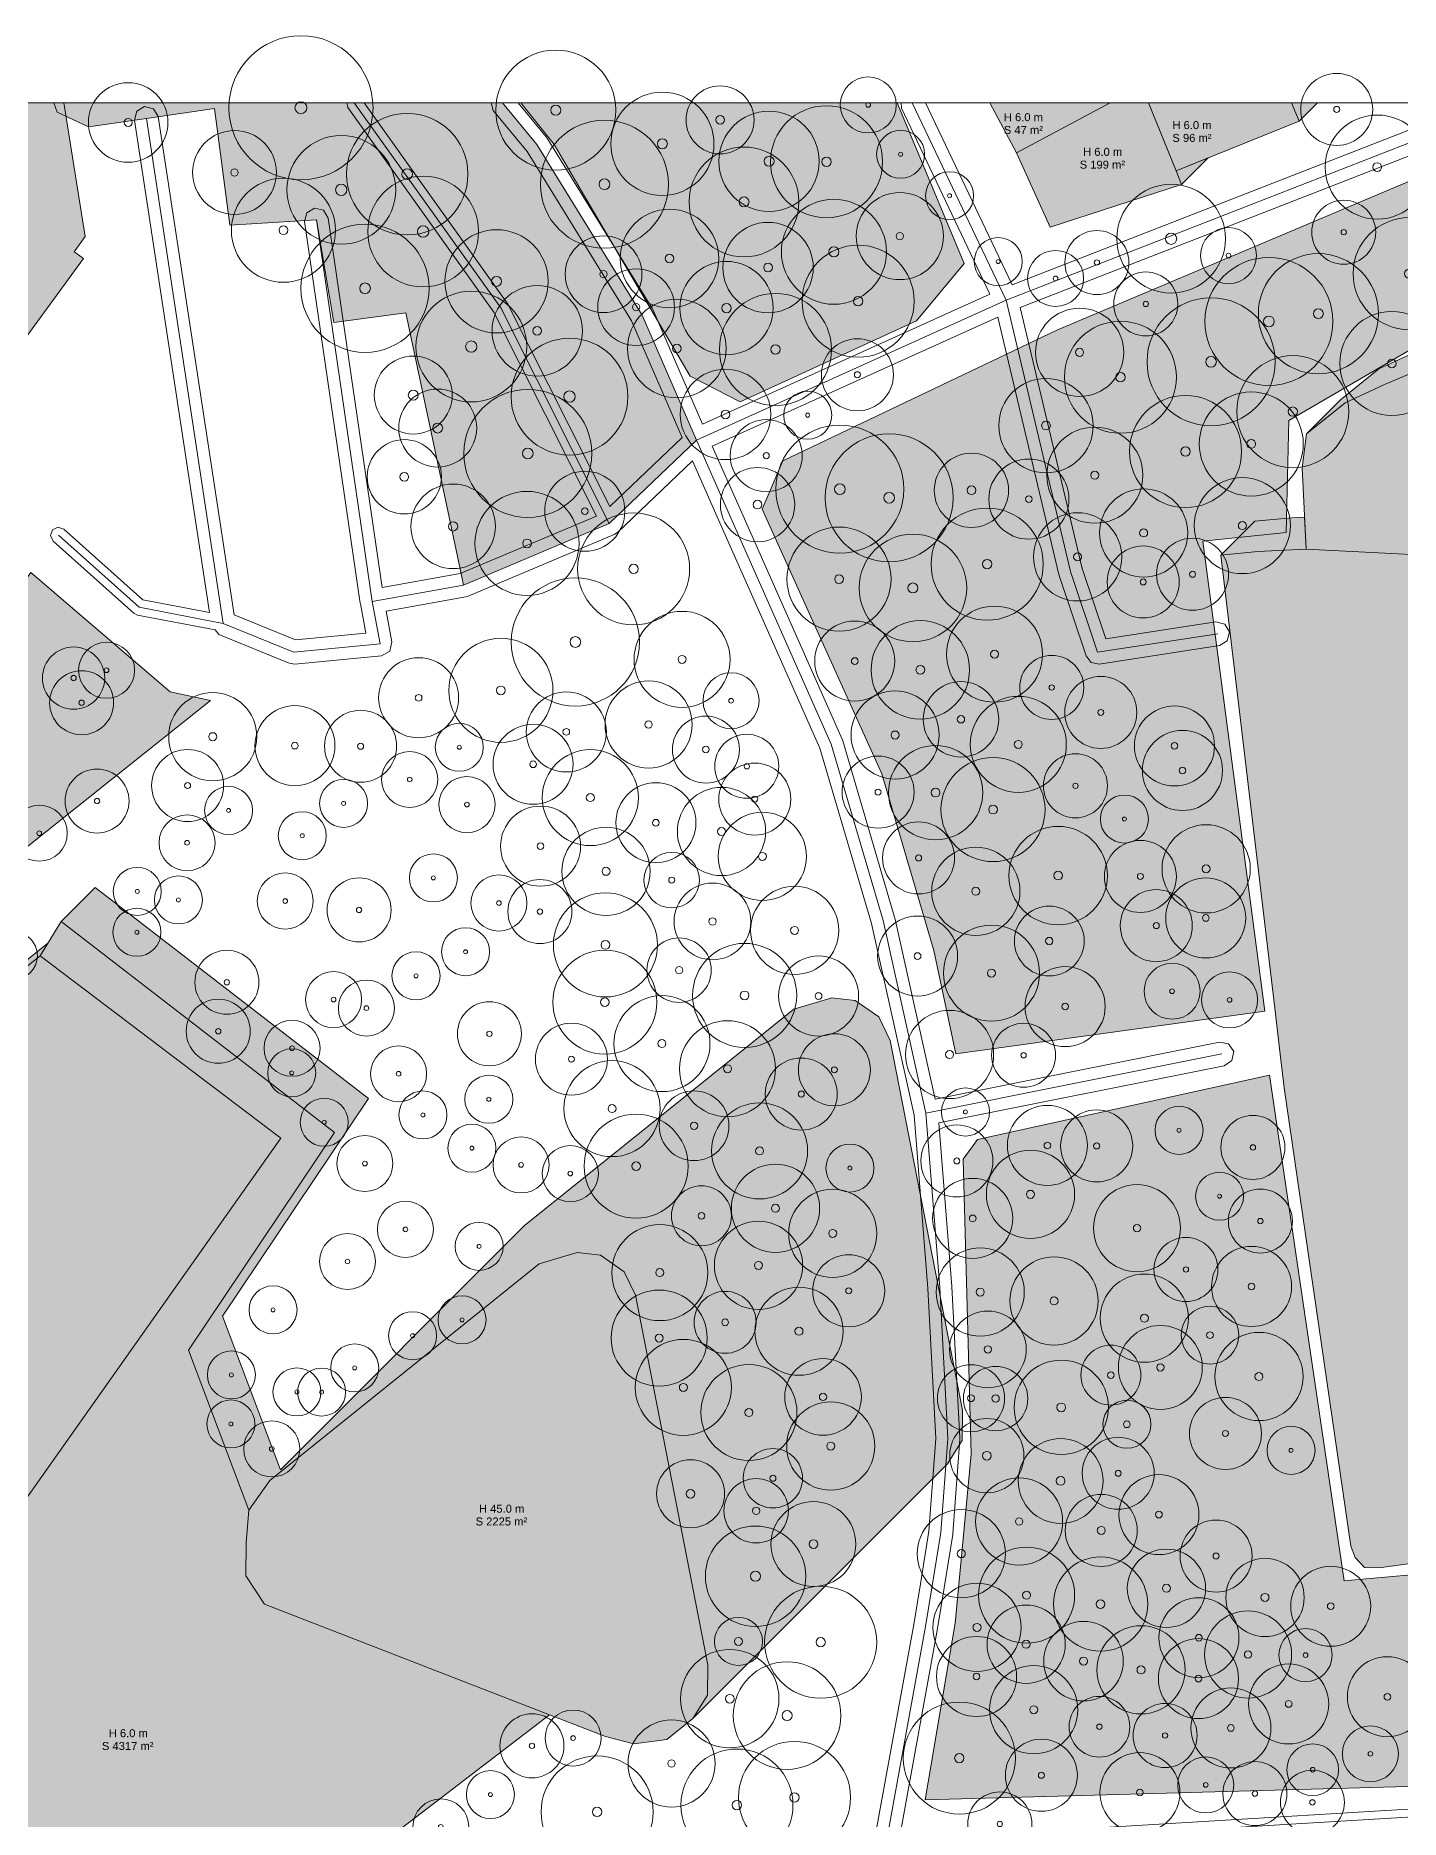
# Model space of a CAD drawing. Header units: metres. Extents: x -6 to 971, y -3 to 1031.
# Drawn here: x 694.7 to 865.2, y 808.4 to 1031.3 of the extents above; entities that cross this region are included whole.
import ezdxf

# ---------------------------------------------------------------- set-up
doc = ezdxf.new("R2010")
doc.units = ezdxf.units.M
doc.header["$MEASUREMENT"] = 0
for name, color, linetype, lineweight, true_color in [('TPX_BUILDING_AREAS_TEXT', 7, 'CONTINUOUS', 0, 0x000000), ('TPX_BUILDING_HEIGHTS_TEXT', 7, 'CONTINUOUS', 0, 0x000000), ('TPX_BUILDINGS', 7, 'CONTINUOUS', 0, 0x000000), ('TPX_BUILDINGS_HATCH', 7, 'CONTINUOUS', 0, 0xf0f0f0), ('TPX_BUILDINGS_SHADOWS_HATCH', 7, 'CONTINUOUS', 0, 0x000000), ('TPX_BUILDINGS_SHADOWS_OUTLINES', 7, 'CONTINUOUS', 0, 0x000000), ('TPX_FRAME_PROJECT', 7, 'CONTINUOUS', 0, 0x000000), ('TPX_ROADS_AXES', 7, 'CONTINUOUS', 0, 0x323232), ('TPX_ROADS_CONTOURS', 7, 'CONTINUOUS', 0, 0x646464), ('TPX_VEGETATION_GREEN_SPACES', 7, 'CONTINUOUS', 0, 0x58ba48), ('TPX_VEGETATION_GREEN_SPACES_HATCH', 7, 'CONTINUOUS', 0, 0x58ba48), ('TPX_VEGETATION_TREES_INDIVIDUAL', 7, 'CONTINUOUS', 0, 0x136734)]:
    doc.layers.add(name, color=color, linetype=linetype, lineweight=lineweight, true_color=true_color)
doc.styles.add('TPX_TEXTE', font='arial.ttf')

# ---------------------------------------------------------------- blocks, each defined once
blk = doc.blocks.new('TREETR004_CR045')
at = {"layer": 'TPX_VEGETATION_TREES_INDIVIDUAL'}
for radius in [4.5, 0.375]:
    blk.add_circle((0, 0, 0.04), radius, dxfattribs=at)
blk = doc.blocks.new('TREETR006_CR069')
at = {"layer": 'TPX_VEGETATION_TREES_INDIVIDUAL'}
for radius in [6.86, 0.625]:
    blk.add_circle((0, 0, 0.04), radius, dxfattribs=at)
blk = doc.blocks.new('TREETR004_CR050')
at = {"layer": 'TPX_VEGETATION_TREES_INDIVIDUAL'}
for radius in [5, 0.417]:
    blk.add_circle((0, 0, 0.04), radius, dxfattribs=at)
blk = doc.blocks.new('TREETR003_CR040')
at = {"layer": 'TPX_VEGETATION_TREES_INDIVIDUAL'}
for radius in [4, 0.333]:
    blk.add_circle((0, 0, 0.04), radius, dxfattribs=at)
blk = doc.blocks.new('TREETR003_CR038')
at = {"layer": 'TPX_VEGETATION_TREES_INDIVIDUAL'}
for radius in [3.79, 0.333]:
    blk.add_circle((0, 0, 0.04), radius, dxfattribs=at)
blk = doc.blocks.new('TREETR005_CR044')
at = {"layer": 'TPX_VEGETATION_TREES_INDIVIDUAL'}
for radius in [4.36, 0.458]:
    blk.add_circle((0, 0, 0.04), radius, dxfattribs=at)
blk = doc.blocks.new('TREETR005_CR059')
at = {"layer": 'TPX_VEGETATION_TREES_INDIVIDUAL'}
for radius in [5.89, 0.542]:
    blk.add_circle((0, 0, 0.04), radius, dxfattribs=at)
blk = doc.blocks.new('TREETR005_CR053')
at = {"layer": 'TPX_VEGETATION_TREES_INDIVIDUAL'}
for radius in [5.3, 0.542]:
    blk.add_circle((0, 0, 0.04), radius, dxfattribs=at)
blk = doc.blocks.new('TREETR005_CR050')
at = {"layer": 'TPX_VEGETATION_TREES_INDIVIDUAL'}
for radius in [4.97, 0.5]:
    blk.add_circle((0, 0, 0.04), radius, dxfattribs=at)
blk = doc.blocks.new('TREETR006_CR053')
at = {"layer": 'TPX_VEGETATION_TREES_INDIVIDUAL'}
for radius in [5.28, 0.583]:
    blk.add_circle((0, 0, 0.04), radius, dxfattribs=at)
blk = doc.blocks.new('TREETR005_CR054')
at = {"layer": 'TPX_VEGETATION_TREES_INDIVIDUAL'}
for radius in [5.44, 0.458]:
    blk.add_circle((0, 0, 0.04), radius, dxfattribs=at)
blk = doc.blocks.new('TREETR004_CR042')
at = {"layer": 'TPX_VEGETATION_TREES_INDIVIDUAL'}
for radius in [4.19, 0.417]:
    blk.add_circle((0, 0, 0.04), radius, dxfattribs=at)
blk = doc.blocks.new('TREETR006_CR063')
at = {"layer": 'TPX_VEGETATION_TREES_INDIVIDUAL'}
for radius in [6.27, 0.625]:
    blk.add_circle((0, 0, 0.04), radius, dxfattribs=at)
blk = doc.blocks.new('TREETR007_CR073')
at = {"layer": 'TPX_VEGETATION_TREES_INDIVIDUAL'}
for radius in [7.3, 0.708]:
    blk.add_circle((0, 0, 0.04), radius, dxfattribs=at)
blk = doc.blocks.new('TREETR004_CR035')
at = {"layer": 'TPX_VEGETATION_TREES_INDIVIDUAL'}
for radius in [3.47, 0.375]:
    blk.add_circle((0, 0, 0.04), radius, dxfattribs=at)
blk = doc.blocks.new('TREETR007_CR080')
at = {"layer": 'TPX_VEGETATION_TREES_INDIVIDUAL'}
for radius in [8, 0.667]:
    blk.add_circle((0, 0, 0.04), radius, dxfattribs=at)
blk = doc.blocks.new('TREETR003_CR035')
at = {"layer": 'TPX_VEGETATION_TREES_INDIVIDUAL'}
for radius in [3.5, 0.292]:
    blk.add_circle((0, 0, 0.04), radius, dxfattribs=at)
blk = doc.blocks.new('TREETR006_CR066')
at = {"layer": 'TPX_VEGETATION_TREES_INDIVIDUAL'}
for radius in [6.56, 0.625]:
    blk.add_circle((0, 0, 0.04), radius, dxfattribs=at)
blk = doc.blocks.new('TREETR004_CR037')
at = {"layer": 'TPX_VEGETATION_TREES_INDIVIDUAL'}
for radius in [3.71, 0.375]:
    blk.add_circle((0, 0, 0.04), radius, dxfattribs=at)
blk = doc.blocks.new('TREETR006_CR070')
at = {"layer": 'TPX_VEGETATION_TREES_INDIVIDUAL'}
for radius in [7, 0.583]:
    blk.add_circle((0, 0, 0.04), radius, dxfattribs=at)
blk = doc.blocks.new('TREETR005_CR030')
at = {"layer": 'TPX_VEGETATION_TREES_INDIVIDUAL'}
for radius in [3, 0.5]:
    blk.add_circle((0, 0, 0.04), radius, dxfattribs=at)
blk = doc.blocks.new('TREETR007_CR069')
at = {"layer": 'TPX_VEGETATION_TREES_INDIVIDUAL'}
for radius in [6.92, 0.708]:
    blk.add_circle((0, 0, 0.04), radius, dxfattribs=at)
blk = doc.blocks.new('TREETR005_CR043')
at = {"layer": 'TPX_VEGETATION_TREES_INDIVIDUAL'}
for radius in [4.25, 0.542]:
    blk.add_circle((0, 0, 0.04), radius, dxfattribs=at)
blk = doc.blocks.new('TREETR006_CR065')
at = {"layer": 'TPX_VEGETATION_TREES_INDIVIDUAL'}
for radius in [6.45, 0.625]:
    blk.add_circle((0, 0, 0.04), radius, dxfattribs=at)
blk = doc.blocks.new('TREETR007_CR076')
at = {"layer": 'TPX_VEGETATION_TREES_INDIVIDUAL'}
for radius in [7.59, 0.667]:
    blk.add_circle((0, 0, 0.04), radius, dxfattribs=at)
blk = doc.blocks.new('TREETR005_CR052')
at = {"layer": 'TPX_VEGETATION_TREES_INDIVIDUAL'}
for radius in [5.24, 0.458]:
    blk.add_circle((0, 0, 0.04), radius, dxfattribs=at)
blk = doc.blocks.new('TREETR008_CR090')
at = {"layer": 'TPX_VEGETATION_TREES_INDIVIDUAL'}
for radius in [9, 0.75]:
    blk.add_circle((0, 0, 0.04), radius, dxfattribs=at)
blk = doc.blocks.new('TREETR005_CR065')
at = {"layer": 'TPX_VEGETATION_TREES_INDIVIDUAL'}
for radius in [6.5, 0.542]:
    blk.add_circle((0, 0, 0.04), radius, dxfattribs=at)
blk = doc.blocks.new('TREETR003_CR032')
at = {"layer": 'TPX_VEGETATION_TREES_INDIVIDUAL'}
for radius in [3.23, 0.292]:
    blk.add_circle((0, 0, 0.04), radius, dxfattribs=at)
blk = doc.blocks.new('TREETR003_CR039')
at = {"layer": 'TPX_VEGETATION_TREES_INDIVIDUAL'}
for radius in [3.89, 0.333]:
    blk.add_circle((0, 0, 0.04), radius, dxfattribs=at)
blk = doc.blocks.new('TREETR004_CR039')
at = {"layer": 'TPX_VEGETATION_TREES_INDIVIDUAL'}
for radius in [3.87, 0.417]:
    blk.add_circle((0, 0, 0.04), radius, dxfattribs=at)
blk = doc.blocks.new('TREETR006_CR049')
at = {"layer": 'TPX_VEGETATION_TREES_INDIVIDUAL'}
for radius in [4.87, 0.625]:
    blk.add_circle((0, 0, 0.04), radius, dxfattribs=at)
blk = doc.blocks.new('TREETR007_CR068')
at = {"layer": 'TPX_VEGETATION_TREES_INDIVIDUAL'}
for radius in [6.79, 0.708]:
    blk.add_circle((0, 0, 0.04), radius, dxfattribs=at)
blk = doc.blocks.new('TREETR005_CR060')
at = {"layer": 'TPX_VEGETATION_TREES_INDIVIDUAL'}
for radius in [6, 0.5]:
    blk.add_circle((0, 0, 0.04), radius, dxfattribs=at)
blk = doc.blocks.new('TREETR005_CR040')
at = {"layer": 'TPX_VEGETATION_TREES_INDIVIDUAL'}
for radius in [4.02, 0.458]:
    blk.add_circle((0, 0, 0.04), radius, dxfattribs=at)
blk = doc.blocks.new('TREETR005_CR057')
at = {"layer": 'TPX_VEGETATION_TREES_INDIVIDUAL'}
for radius in [5.65, 0.542]:
    blk.add_circle((0, 0, 0.04), radius, dxfattribs=at)
blk = doc.blocks.new('TREETR003_CR030')
at = {"layer": 'TPX_VEGETATION_TREES_INDIVIDUAL'}
for radius in [3, 0.25]:
    blk.add_circle((0, 0, 0.04), radius, dxfattribs=at)
blk = doc.blocks.new('TREETR006_CR067')
at = {"layer": 'TPX_VEGETATION_TREES_INDIVIDUAL'}
for radius in [6.72, 0.625]:
    blk.add_circle((0, 0, 0.04), radius, dxfattribs=at)
blk = doc.blocks.new('TREETR005_CR055')
at = {"layer": 'TPX_VEGETATION_TREES_INDIVIDUAL'}
for radius in [5.51, 0.5]:
    blk.add_circle((0, 0, 0.04), radius, dxfattribs=at)
blk = doc.blocks.new('TREETR005_CR046')
at = {"layer": 'TPX_VEGETATION_TREES_INDIVIDUAL'}
for radius in [4.64, 0.542]:
    blk.add_circle((0, 0, 0.04), radius, dxfattribs=at)
blk = doc.blocks.new('TREETR004_CR038')
at = {"layer": 'TPX_VEGETATION_TREES_INDIVIDUAL'}
for radius in [3.75, 0.417]:
    blk.add_circle((0, 0, 0.04), radius, dxfattribs=at)
blk = doc.blocks.new('TREETR003_CR033')
at = {"layer": 'TPX_VEGETATION_TREES_INDIVIDUAL'}
for radius in [3.32, 0.292]:
    blk.add_circle((0, 0, 0.04), radius, dxfattribs=at)
blk = doc.blocks.new('TREETR004_CR036')
at = {"layer": 'TPX_VEGETATION_TREES_INDIVIDUAL'}
for radius in [3.61, 0.417]:
    blk.add_circle((0, 0, 0.04), radius, dxfattribs=at)
blk = doc.blocks.new('TREETR005_CR062')
at = {"layer": 'TPX_VEGETATION_TREES_INDIVIDUAL'}
for radius in [6.15, 0.542]:
    blk.add_circle((0, 0, 0.04), radius, dxfattribs=at)
blk = doc.blocks.new('TREETR005_CR045')
at = {"layer": 'TPX_VEGETATION_TREES_INDIVIDUAL'}
for radius in [4.5, 0.5]:
    blk.add_circle((0, 0, 0.04), radius, dxfattribs=at)
blk = doc.blocks.new('TREETR006_CR058')
at = {"layer": 'TPX_VEGETATION_TREES_INDIVIDUAL'}
for radius in [5.83, 0.583]:
    blk.add_circle((0, 0, 0.04), radius, dxfattribs=at)
blk = doc.blocks.new('TREETR005_CR048')
at = {"layer": 'TPX_VEGETATION_TREES_INDIVIDUAL'}
for radius in [4.79, 0.458]:
    blk.add_circle((0, 0, 0.04), radius, dxfattribs=at)
blk = doc.blocks.new('TREETR006_CR075')
at = {"layer": 'TPX_VEGETATION_TREES_INDIVIDUAL'}
for radius in [7.5, 0.625]:
    blk.add_circle((0, 0, 0.04), radius, dxfattribs=at)
blk = doc.blocks.new('TREETR004_CR030')
at = {"layer": 'TPX_VEGETATION_TREES_INDIVIDUAL'}
for radius in [3, 0.417]:
    blk.add_circle((0, 0, 0.04), radius, dxfattribs=at)
blk = doc.blocks.new('TREETR005_CR047')
at = {"layer": 'TPX_VEGETATION_TREES_INDIVIDUAL'}
for radius in [4.71, 0.458]:
    blk.add_circle((0, 0, 0.04), radius, dxfattribs=at)
blk = doc.blocks.new('TREETR005_CR049')
at = {"layer": 'TPX_VEGETATION_TREES_INDIVIDUAL'}
for radius in [4.89, 0.5]:
    blk.add_circle((0, 0, 0.04), radius, dxfattribs=at)

msp = doc.modelspace()

# ---------------------------------------------------------------- hatches: boundary and pattern name
at = {"layer": 'TPX_BUILDINGS_HATCH'}
for points in [[(828.84, 1022.85), (813.92, 1022.85), (817.26, 1016.62), (828.87, 1022.81), (828.84, 1022.85)], [(828.87, 1022.81), (817.26, 1016.62), (821.47, 1007.34), (837.86, 1012.65), (837.19, 1014.38), (833.74, 1022.85), (828.95, 1022.85), (828.87, 1022.81)], [(851.62, 1022.85), (833.74, 1022.85), (837.19, 1014.38), (852.55, 1020.56), (851.62, 1022.85)], [(853.49, 981.51), (852.95, 977.24), (853.43, 967.08), (916.65, 963.91), (914.79, 972.23), (911.3, 987.78), (911.03, 988.98), (910.09, 990.34), (897.15, 993.59), (885.14, 993.97), (874.89, 992.59), (863.24, 987.66), (858.29, 985.37), (853.49, 981.51)], [(847.38, 966.79), (842.76, 966.35), (849.5, 909.75), (850.11, 904.73), (850.7, 899.78), (859.02, 842.53), (859.54, 841.11), (860.74, 839.85), (862.55, 839.82), (867.06, 840.46), (871.44, 841.19), (930.3, 860.64), (941.16, 865.65), (936.59, 899.58), (932.6, 929.06), (927.91, 963.74), (916.65, 963.91), (853.43, 967.08), (847.38, 966.79)], [(670.25, 850.85), (660.12, 839.2), (672.89, 829.47), (676.77, 826.74), (679.29, 824.01), (680.78, 821.64), (682.61, 817.24), (689.47, 767.83), (694.89, 769.12), (702.87, 768.9), (701.64, 777.87), (702.68, 780.89), (704.75, 783.91), (727.17, 801.61), (729.53, 803.48), (732.59, 803.87), (735.62, 803.27), (737.34, 802.14), (737.24, 803.37), (737.51, 804.8), (738.4, 805.78), (758.89, 821.46), (723.28, 835.28), (720.95, 838.83), (720.99, 842.94), (721.33, 847.05), (713.79, 867.04), (732.03, 894.21), (697.88, 920.6), (695.27, 916.28), (725.35, 893.51), (691.25, 845.29), (686.1, 843.55), (683.02, 843.07), (678.67, 844.64), (669.02, 856.99), (670.27, 853.67), (670.25, 850.85)], [(653.58, 880.15), (653.56, 877.63), (654.72, 874.74), (669.02, 856.99), (678.67, 844.64), (683.02, 843.07), (686.1, 843.55), (691.25, 845.29), (725.35, 893.51), (695.27, 916.28), (656.68, 885.18), (654.62, 882.84), (653.58, 880.15)], [(720.99, 842.94), (720.95, 838.83), (723.28, 835.28), (758.89, 821.46), (765.89, 818.74), (769.42, 817.83), (773.55, 818.38), (776.82, 820.99), (778.62, 823.91), (778.66, 827.72), (769.66, 873.88), (768.21, 876.83), (765.28, 878.91), (762.34, 879.24), (757.6, 877.8), (723.95, 850.76), (721.33, 847.05), (720.99, 842.94)]]:
    msp.add_hatch(color=256, dxfattribs=at).paths.add_polyline_path(points)
at = {"layer": 'TPX_BUILDINGS_SHADOWS_HATCH'}
for points in [[(680.76, 980.8), (673.59, 970.89), (686.32, 983.62), (693.49, 993.53), (700.66, 1003.43), (699.76, 1004.07), (699.5, 1004.25), (700.89, 1006.16), (698.23, 1022.85), (685.11, 1022.85), (689.58, 994.85), (687.04, 991.34), (687.93, 990.7), (680.76, 980.8)], [(828.95, 1022.85), (828.84, 1022.85), (828.87, 1022.81), (828.95, 1022.85)], [(854.83, 1022.85), (851.62, 1022.85), (852.55, 1020.56), (854.83, 1022.85)], [(841.21, 1016), (837.19, 1014.38), (837.86, 1012.65), (841.21, 1016)], [(857.73, 985.75), (853.49, 981.51), (858.29, 985.37), (863.24, 987.66), (874.89, 992.59), (885.14, 993.97), (897.15, 993.59), (910.09, 990.34), (911.03, 988.98), (911.3, 987.78), (924.25, 988.97), (926.15, 973.2), (930.39, 977.44), (928.5, 993.21), (915.54, 992.03), (915.28, 993.23), (914.33, 994.59), (901.39, 997.84), (889.38, 998.22), (879.14, 996.83), (867.49, 991.91), (862.53, 989.62), (857.73, 985.75)], [(847, 970.59), (842.76, 966.35), (847.38, 966.79), (853.43, 967.08), (853.24, 971.11), (851.63, 971.03), (847, 970.59)], [(702.12, 924.84), (697.88, 920.6), (732.03, 894.21), (713.79, 867.04), (721.33, 847.05), (723.95, 850.76), (757.6, 877.8), (762.34, 879.24), (765.28, 878.91), (768.21, 876.83), (769.66, 873.88), (778.66, 827.72), (778.62, 823.91), (776.82, 820.99), (808.64, 852.81), (810.44, 855.73), (810.48, 859.54), (801.48, 905.7), (800.03, 908.65), (797.1, 910.73), (794.16, 911.06), (789.42, 909.62), (755.77, 882.58), (725.27, 852.09), (718.04, 871.28), (736.27, 898.46), (702.12, 924.84)], [(660.93, 889.42), (656.68, 885.18), (695.27, 916.28), (696.24, 917.88), (660.93, 889.42)]]:
    msp.add_hatch(color=256, dxfattribs=at).paths.add_polyline_path(points)
at = {"layer": 'TPX_VEGETATION_GREEN_SPACES_HATCH'}
for points in [[(753.04, 1022.85), (696.99, 1022.85), (697.38, 1021.71), (701.32, 1019.88), (708.54, 1020.92), (717.06, 1022.14), (718.98, 1007.57), (729.77, 1008.23), (731.96, 995.43), (740.96, 996.62), (747.53, 965.61), (748.17, 962.6), (766.37, 970.29), (777.26, 980.7), (770.48, 996.34), (757.33, 1017.67), (753.04, 1022.85)], [(802.32, 1022.85), (755.31, 1022.85), (759.49, 1017.66), (776.47, 988.71), (782.72, 985.51), (804.73, 995.64), (810.69, 1002.79), (802.32, 1022.85)], [(788.05, 978.15), (785.48, 972.1), (800.44, 939.01), (806.91, 916.96), (809.67, 904.06), (848.28, 909.37), (840.54, 968.1), (850.95, 969.19), (851.25, 983.19), (866.64, 992.11), (883.32, 996.93), (909.4, 992.95), (913.59, 990.92), (937.02, 992), (920.89, 1022.85), (886.74, 1022.85), (883.29, 1020.23), (822.29, 994.48), (788.05, 978.15)], [(672.51, 965.71), (590.38, 954.52), (597.29, 925.32), (602.83, 913.52), (619.64, 899.56), (633.82, 882.23), (716.56, 948.21), (711.52, 949.27), (694.11, 964.18), (686.8, 954.25), (672.51, 965.71)], [(809.59, 832.92), (805.83, 810.83), (899.27, 813.43), (901.34, 818.58), (872.57, 825.04), (870.73, 839.32), (858.19, 838.21), (848.84, 901.37), (812.37, 893.35), (810.6, 890.9), (811.58, 854.01), (809.59, 832.92)]]:
    msp.add_hatch(color=256, dxfattribs=at).paths.add_polyline_path(points)

# ---------------------------------------------------------------- linework, layer by layer
at = {"layer": 'TPX_BUILDINGS', "elevation": 0.04}
for points in [[(828.84, 1022.85), (813.92, 1022.85), (817.26, 1016.62), (828.87, 1022.81)], [(828.87, 1022.81), (817.26, 1016.62), (821.47, 1007.34), (837.86, 1012.65), (837.19, 1014.38), (833.74, 1022.85), (828.95, 1022.85)], [(851.62, 1022.85), (833.74, 1022.85), (837.19, 1014.38), (852.55, 1020.56)], [(853.49, 981.51), (852.95, 977.24), (853.43, 967.08), (916.65, 963.91), (914.79, 972.23), (911.3, 987.78), (911.03, 988.98), (910.09, 990.34), (897.15, 993.59), (885.14, 993.97), (874.89, 992.59), (863.24, 987.66), (858.29, 985.37)], [(847.38, 966.79), (842.76, 966.35), (849.5, 909.75), (850.11, 904.73), (850.7, 899.78), (859.02, 842.53), (859.54, 841.11), (860.74, 839.85), (862.55, 839.82), (867.06, 840.46), (871.44, 841.19), (930.3, 860.64), (941.16, 865.65), (936.59, 899.58), (932.6, 929.06), (927.91, 963.74), (916.65, 963.91), (853.43, 967.08)], [(653.58, 880.15), (653.56, 877.63), (654.72, 874.74), (669.02, 856.99), (678.67, 844.64), (683.02, 843.07), (686.1, 843.55), (691.25, 845.29), (725.35, 893.51), (695.27, 916.28), (656.68, 885.18), (654.62, 882.84)], [(720.99, 842.94), (720.95, 838.83), (723.28, 835.28), (758.89, 821.46), (765.89, 818.74), (769.42, 817.83), (773.55, 818.38), (776.82, 820.99), (778.62, 823.91), (778.66, 827.72), (769.66, 873.88), (768.21, 876.83), (765.28, 878.91), (762.34, 879.24), (757.6, 877.8), (723.95, 850.76), (721.33, 847.05)]]:
    msp.add_lwpolyline(points, close=True, dxfattribs=at)
msp.add_lwpolyline([(738.4, 805.78), (758.89, 821.46), (723.28, 835.28), (720.95, 838.83), (720.99, 842.94), (721.33, 847.05), (713.79, 867.04), (732.03, 894.21), (697.88, 920.6), (695.27, 916.28), (725.35, 893.51), (691.25, 845.29)], dxfattribs=at)
at = {"layer": 'TPX_BUILDINGS_SHADOWS_OUTLINES', "elevation": 0.04}
for points in [[(680.76, 980.8), (673.59, 970.89), (686.32, 983.62), (693.49, 993.53), (700.66, 1003.43), (699.76, 1004.07), (699.5, 1004.25), (700.89, 1006.16), (698.23, 1022.85), (685.11, 1022.85), (689.58, 994.85), (687.04, 991.34), (687.93, 990.7)], [(828.95, 1022.85), (828.84, 1022.85), (828.87, 1022.81)], [(854.83, 1022.85), (851.62, 1022.85), (852.55, 1020.56)], [(841.21, 1016), (837.19, 1014.38), (837.86, 1012.65)], [(857.73, 985.75), (853.49, 981.51), (858.29, 985.37), (863.24, 987.66), (874.89, 992.59), (885.14, 993.97), (897.15, 993.59), (910.09, 990.34), (911.03, 988.98), (911.3, 987.78), (924.25, 988.97), (926.15, 973.2), (930.39, 977.44), (928.5, 993.21), (915.54, 992.03), (915.28, 993.23), (914.33, 994.59), (901.39, 997.84), (889.38, 998.22), (879.14, 996.83), (867.49, 991.91), (862.53, 989.62)], [(847, 970.59), (842.76, 966.35), (847.38, 966.79), (853.43, 967.08), (853.24, 971.11), (851.63, 971.03)], [(702.12, 924.84), (697.88, 920.6), (732.03, 894.21), (713.79, 867.04), (721.33, 847.05), (723.95, 850.76), (757.6, 877.8), (762.34, 879.24), (765.28, 878.91), (768.21, 876.83), (769.66, 873.88), (778.66, 827.72), (778.62, 823.91), (776.82, 820.99), (808.64, 852.81), (810.44, 855.73), (810.48, 859.54), (801.48, 905.7), (800.03, 908.65), (797.1, 910.73), (794.16, 911.06), (789.42, 909.62), (755.77, 882.58), (725.27, 852.09), (718.04, 871.28), (736.27, 898.46)], [(660.93, 889.42), (656.68, 885.18), (695.27, 916.28), (696.24, 917.88)]]:
    msp.add_lwpolyline(points, close=True, dxfattribs=at)
at = {"layer": 'TPX_FRAME_PROJECT', "elevation": 0}
msp.add_lwpolyline([(0, 0), (964.78, 0), (964.78, 1022.85), (0, 1022.85)], close=True, dxfattribs=at)
at = {"layer": 'TPX_ROADS_AXES', "elevation": 0.03}
for points in [[(708.54, 1020.92), (718.13, 957.82), (726.94, 954.23), (737.74, 955.26), (736.74, 960.56), (748.17, 962.6), (766.37, 970.29), (777.26, 980.7)], [(734.51, 1022.85), (752.8, 997.24), (766.37, 970.29)], [(777.26, 980.7), (770.48, 996.34), (757.33, 1017.67), (753.04, 1022.85)], [(777.26, 980.7), (815.94, 998.21), (879.13, 1022.85)], [(804.21, 1022.85), (815.94, 998.21), (824.01, 964.29), (827.36, 954.23), (842.38, 956.53)], [(736.74, 960.56), (729.77, 1008.23)], [(702.8, 579.49), (707.19, 589.88), (712.32, 601.31), (752.42, 691.47), (800.84, 804.75), (805.89, 832.5), (806.71, 837.57), (807.79, 844.23), (808.68, 855.97), (807.67, 874.84), (805.93, 896.62), (800.57, 920.69), (794.09, 942.73), (781.06, 972.14), (777.26, 980.7)], [(697.54, 968.85), (707.63, 959.85), (718.13, 957.82)], [(805.93, 896.62), (842.91, 904.03)], [(800.84, 804.75), (903.56, 810.93), (908.4, 811.13), (913.42, 811.33), (958.53, 812.41)]]:
    msp.add_lwpolyline(points, dxfattribs=at)
at = {"layer": 'TPX_ROADS_CONTOURS', "elevation": 0.03}
for points in [[(875, 1022.85), (816.7, 1000.12), (805.87, 1022.85), (802.82, 1022.85), (802.86, 1022.21), (813.93, 998.95), (778.03, 982.7), (771.86, 996.94), (771.76, 997.13), (758.61, 1018.46), (758.49, 1018.63), (754.99, 1022.85), (751.59, 1022.85), (751.88, 1021.89), (756.11, 1016.79), (769.15, 995.64), (775.47, 981.06), (766.42, 972.41), (753.69, 997.69), (753.61, 997.82), (735.74, 1022.85), (733.56, 1022.85), (733.7, 1022.27), (751.94, 996.72), (764.78, 971.24), (747.74, 964.05), (738, 962.31), (731.25, 1008.45), (730.66, 1009.44), (729.55, 1009.72), (728.56, 1009.13), (728.28, 1008.02), (735.26, 960.34), (735.27, 960.28), (735.96, 956.6), (727.17, 955.75), (719.49, 958.89), (710.02, 1021.14), (709.43, 1022.12), (708.31, 1022.4), (707.33, 1021.81), (707.06, 1020.69), (716.41, 959.17), (708.09, 960.78), (698.21, 969.6), (697.49, 969.85), (696.8, 969.51), (696.54, 968.79), (696.88, 968.1), (706.97, 959.11), (707.44, 958.87), (717.12, 957), (717.57, 956.43), (726.38, 952.84), (727.09, 952.73), (737.89, 953.77), (738.94, 954.36), (739.22, 955.54), (738.5, 959.35), (748.43, 961.13), (748.75, 961.22), (766.96, 968.91), (767.41, 969.2), (776.76, 978.14), (779.69, 971.53), (792.68, 942.22), (799.11, 920.32), (804.44, 896.4), (806.18, 874.74), (807.18, 855.99), (806.3, 844.41), (805.23, 837.81), (804.41, 832.76), (799.39, 805.19)], [(903.5, 811.93), (802.57, 805.86), (807.37, 832.23), (808.19, 837.33), (809.27, 843.99), (809.29, 844.12), (810.18, 855.86), (810.18, 856.05), (809.17, 874.92), (809.17, 874.96), (807.53, 895.41), (843.2, 902.56), (844.16, 903.2), (844.38, 904.32), (843.74, 905.28), (842.62, 905.5), (807.07, 898.38), (802.03, 921.02), (802, 921.12), (795.53, 943.16), (795.46, 943.34), (782.43, 972.75), (779.24, 979.95), (814.9, 996.1), (822.55, 963.94), (822.59, 963.81), (825.94, 953.76), (826.58, 952.95), (827.59, 952.75), (842.6, 955.05), (843.58, 955.64), (843.86, 956.76), (843.26, 957.74), (842.15, 958.01), (828.39, 955.91), (825.46, 964.7), (817.7, 997.29), (879.67, 1021.45)]]:
    msp.add_lwpolyline(points, dxfattribs=at)
at = {"layer": 'TPX_VEGETATION_GREEN_SPACES', "elevation": 0}
for points in [[(753.04, 1022.85), (696.99, 1022.85), (697.38, 1021.71), (701.32, 1019.88), (708.54, 1020.92), (717.06, 1022.14), (718.98, 1007.57), (729.77, 1008.23), (731.96, 995.43), (740.96, 996.62), (747.53, 965.61), (748.17, 962.6), (766.37, 970.29), (777.26, 980.7), (770.48, 996.34), (757.33, 1017.67)], [(802.32, 1022.85), (755.31, 1022.85), (759.49, 1017.66), (776.47, 988.71), (782.72, 985.51), (804.73, 995.64), (810.69, 1002.79)], [(788.05, 978.15), (785.48, 972.1), (800.44, 939.01), (806.91, 916.96), (809.67, 904.06), (848.28, 909.37), (840.54, 968.1), (850.95, 969.19), (851.25, 983.19), (866.64, 992.11), (883.32, 996.93), (909.4, 992.95), (913.59, 990.92), (937.02, 992), (920.89, 1022.85), (886.74, 1022.85), (883.29, 1020.23), (822.29, 994.48)], [(672.51, 965.71), (590.38, 954.52), (597.29, 925.32), (602.83, 913.52), (619.64, 899.56), (633.82, 882.23), (716.56, 948.21), (711.52, 949.27), (694.11, 964.18), (686.8, 954.25)], [(809.59, 832.92), (805.83, 810.83), (899.27, 813.43), (901.34, 818.58), (872.57, 825.04), (870.73, 839.32), (858.19, 838.21), (848.84, 901.37), (812.37, 893.35), (810.6, 890.9), (811.58, 854.01)]]:
    msp.add_lwpolyline(points, close=True, dxfattribs=at)

# ---------------------------------------------------------------- block references
at = {"layer": 'TPX_VEGETATION_TREES_INDIVIDUAL'}
for name, p in [('TREETR008_CR090', (727.85, 1022.25, 0.04)), ('TREETR006_CR075', (759.68, 1021.95, 0.04)), ('TREETR005_CR050', (706.26, 1020.41, 0.04)), ('TREETR003_CR035', (798.72, 1022.6, 0.04)), ('TREETR004_CR045', (857.25, 1022.04, 0.04)), ('TREETR006_CR065', (773, 1017.74, 0.04)), ('TREETR005_CR043', (780.21, 1020.73, 0.04)), ('TREETR007_CR076', (741.12, 1013.95, 0.04)), ('TREETR007_CR080', (765.76, 1012.69, 0.04)), ('TREETR006_CR063', (786.33, 1015.56, 0.04)), ('TREETR006_CR070', (793.51, 1015.5, 0.04)), ('TREETR005_CR065', (862.32, 1014.84, 0.04)), ('TREETR005_CR052', (719.55, 1014.16, 0.04)), ('TREETR007_CR068', (732.89, 1011.99, 0.04)), ('TREETR003_CR030', (802.77, 1016.43, 0.04)), ('TREETR006_CR069', (783.2, 1010.48, 0.04)), ('TREETR003_CR030', (808.88, 1011.26, 0.04)), ('TREETR005_CR065', (725.65, 1006.94, 0.04)), ('TREETR007_CR069', (743.11, 1006.78, 0.04)), ('TREETR007_CR068', (836.56, 1005.89, 0.04)), ('TREETR005_CR062', (773.89, 1003.42, 0.04)), ('TREETR006_CR066', (794.43, 1004.25, 0.04)), ('TREETR005_CR054', (802.67, 1006.21, 0.04)), ('TREETR003_CR040', (858.13, 1006.7, 0.04)), ('TREETR007_CR080', (735.85, 999.69, 0.04)), ('TREETR005_CR057', (786.2, 1002.28, 0.04)), ('TREETR003_CR035', (843.73, 1003.78, 0.04)), ('TREETR006_CR070', (866.3, 1001.52, 0.04)), ('TREETR006_CR065', (752.29, 1000.56, 0.04)), ('TREETR005_CR048', (765.65, 1001.45, 0.04)), ('TREETR006_CR070', (797.46, 998.08, 0.04)), ('TREETR003_CR030', (814.96, 1003.03, 0.04)), ('TREETR003_CR040', (827.29, 1002.91, 0.04)), ('TREETR006_CR058', (781.02, 997.22, 0.04)), ('TREETR003_CR035', (822.13, 1000.92, 0.04)), ('TREETR007_CR080', (848.78, 995.55, 0.04)), ('TREETR006_CR075', (854.96, 996.52, 0.04)), ('TREETR005_CR048', (769.72, 997.33, 0.04)), ('TREETR003_CR040', (833.4, 997.74, 0.04)), ('TREETR007_CR069', (749.13, 992.41, 0.04)), ('TREETR005_CR057', (757.37, 994.38, 0.04)), ('TREETR006_CR070', (787.13, 992.05, 0.04)), ('TREETR007_CR080', (841.55, 990.51, 0.04)), ('TREETR005_CR062', (774.81, 992.17, 0.04)), ('TREETR005_CR055', (825.13, 991.69, 0.04)), ('TREETR005_CR065', (864.14, 990.3, 0.04)), ('TREETR006_CR070', (830.23, 988.58, 0.04)), ('TREETR007_CR073', (761.4, 986.16, 0.04)), ('TREETR004_CR045', (797.37, 988.89, 0.04)), ('TREETR006_CR049', (741.88, 986.35, 0.04)), ('TREETR005_CR057', (780.89, 983.94, 0.04)), ('TREETR006_CR070', (851.76, 984.28, 0.04)), ('TREETR005_CR059', (820.93, 982.53, 0.04)), ('TREETR006_CR049', (744.93, 982.23, 0.04)), ('TREETR007_CR080', (756.19, 979.06, 0.04)), ('TREETR003_CR030', (791.16, 983.84, 0.04)), ('TREETR006_CR070', (838.36, 979.3, 0.04)), ('TREETR005_CR065', (846.58, 980.24, 0.04)), ('TREETR004_CR045', (785.98, 978.78, 0.04)), ('TREETR005_CR046', (740.76, 976.14, 0.04)), ('TREETR007_CR080', (795.18, 974.6, 0.04)), ('TREETR007_CR080', (801.33, 973.52, 0.04)), ('TREETR005_CR060', (827.03, 976.34, 0.04)), ('TREETR005_CR046', (811.61, 974.45, 0.04)), ('TREETR004_CR050', (818.79, 973.35, 0.04)), ('TREETR004_CR050', (763.31, 971.84, 0.04)), ('TREETR005_CR046', (784.89, 972.66, 0.04)), ('TREETR006_CR053', (746.86, 969.95, 0.04)), ('TREETR005_CR065', (756.09, 967.82, 0.04)), ('TREETR005_CR055', (833.13, 969.13, 0.04)), ('TREETR005_CR060', (845.46, 970.04, 0.04)), ('TREETR006_CR070', (769.41, 964.63, 0.04)), ('TREETR006_CR070', (813.58, 965.23, 0.04)), ('TREETR005_CR055', (824.88, 966.14, 0.04)), ('TREETR005_CR065', (795.07, 963.36, 0.04)), ('TREETR006_CR067', (804.3, 962.25, 0.04)), ('TREETR004_CR045', (833.07, 963, 0.04)), ('TREETR004_CR045', (839.24, 963.96, 0.04)), ('TREETR007_CR080', (762.13, 955.5, 0.04)), ('TREETR005_CR060', (775.46, 953.33, 0.04)), ('TREETR005_CR060', (814.5, 953.98, 0.04)), ('TREETR004_CR050', (797.03, 953.12, 0.04)), ('TREETR005_CR062', (805.23, 952.02, 0.04)), ('TREETR003_CR039', (699.44, 950.99, 0.04)), ('TREETR003_CR035', (703.56, 951.97, 0.04)), ('TREETR005_CR065', (752.83, 949.46, 0.04)), ('TREETR003_CR040', (821.65, 949.82, 0.04)), ('TREETR003_CR040', (700.44, 947.91, 0.04)), ('TREETR004_CR050', (742.55, 948.53, 0.04)), ('TREETR003_CR035', (781.58, 948.16, 0.04)), ('TREETR005_CR054', (771.28, 945.19, 0.04)), ('TREETR005_CR055', (802.08, 943.88, 0.04)), ('TREETR005_CR047', (810.31, 945.84, 0.04)), ('TREETR004_CR045', (827.78, 946.7, 0.04)), ('TREETR005_CR055', (716.83, 943.67, 0.04)), ('TREETR004_CR050', (727.09, 942.55, 0.04)), ('TREETR004_CR050', (761, 944.27, 0.04)), ('TREETR005_CR060', (817.47, 942.71, 0.04)), ('TREETR004_CR050', (836.98, 942.52, 0.04)), ('TREETR004_CR045', (735.3, 942.47, 0.04)), ('TREETR003_CR030', (747.63, 942.35, 0.04)), ('TREETR004_CR050', (756.85, 940.22, 0.04)), ('TREETR004_CR042', (778.44, 942.06, 0.04)), ('TREETR003_CR040', (783.55, 939.97, 0.04)), ('TREETR004_CR050', (837.98, 939.45, 0.04)), ('TREETR004_CR045', (713.69, 937.57, 0.04)), ('TREETR003_CR035', (741.43, 938.32, 0.04)), ('TREETR005_CR060', (764, 936.06, 0.04)), ('TREETR004_CR045', (799.95, 936.74, 0.04)), ('TREETR005_CR059', (807.14, 936.68, 0.04)), ('TREETR005_CR065', (814.31, 934.56, 0.04)), ('TREETR003_CR040', (824.61, 937.53, 0.04)), ('TREETR003_CR040', (702.37, 935.63, 0.04)), ('TREETR003_CR030', (733.18, 935.34, 0.04)), ('TREETR003_CR035', (748.59, 935.19, 0.04)), ('TREETR004_CR045', (784.54, 935.87, 0.04)), ('TREETR003_CR030', (718.8, 934.45, 0.04)), ('TREETR004_CR050', (772.19, 932.92, 0.04)), ('TREETR005_CR055', (780.39, 931.82, 0.04)), ('TREETR003_CR030', (830.73, 933.38, 0.04)), ('TREETR003_CR035', (695.15, 931.61, 0.04)), ('TREETR003_CR035', (713.62, 930.41, 0.04)), ('TREETR003_CR030', (728.01, 931.3, 0.04)), ('TREETR004_CR050', (757.78, 929.99, 0.04)), ('TREETR005_CR055', (785.5, 928.71, 0.04)), ('TREETR005_CR055', (765.97, 926.85, 0.04)), ('TREETR004_CR045', (805.01, 928.52, 0.04)), ('TREETR005_CR062', (822.45, 926.31, 0.04)), ('TREETR005_CR055', (840.94, 927.16, 0.04)), ('TREETR005_CR055', (812.16, 924.36, 0.04)), ('TREETR004_CR045', (832.72, 926.21, 0.04)), ('TREETR003_CR030', (707.4, 924.34, 0.04)), ('TREETR003_CR030', (744.39, 926.03, 0.04)), ('TREETR004_CR035', (774.17, 925.75, 0.04)), ('TREETR003_CR030', (712.53, 923.27, 0.04)), ('TREETR003_CR035', (725.88, 923.14, 0.04)), ('TREETR003_CR040', (735.11, 922.03, 0.04)), ('TREETR003_CR035', (752.58, 922.89, 0.04)), ('TREETR003_CR040', (757.7, 921.82, 0.04)), ('TREETR005_CR048', (779.26, 920.59, 0.04)), ('TREETR005_CR055', (789.52, 919.47, 0.04)), ('TREETR004_CR050', (840.89, 921.02, 0.04)), ('TREETR005_CR065', (765.88, 917.65, 0.04)), ('TREETR004_CR045', (834.71, 920.06, 0.04)), ('TREETR003_CR030', (707.35, 919.23, 0.04)), ('TREETR004_CR050', (804.89, 916.26, 0.04)), ('TREETR005_CR044', (821.34, 918.14, 0.04)), ('TREETR003_CR030', (691.92, 916.31, 0.04)), ('TREETR003_CR030', (748.41, 916.8, 0.04)), ('TREETR005_CR040', (775.09, 914.5, 0.04)), ('TREETR005_CR060', (814.12, 914.13, 0.04)), ('TREETR003_CR040', (718.59, 912.99, 0.04)), ('TREETR003_CR030', (742.22, 913.79, 0.04)), ('TREETR005_CR065', (765.81, 910.5, 0.04)), ('TREETR005_CR065', (783.28, 911.35, 0.04)), ('TREETR004_CR050', (792.52, 911.27, 0.04)), ('TREETR003_CR035', (731.92, 910.82, 0.04)), ('TREETR004_CR050', (823.32, 909.95, 0.04)), ('TREETR003_CR035', (836.69, 911.87, 0.04)), ('TREETR003_CR035', (843.87, 910.78, 0.04)), ('TREETR003_CR035', (736.02, 909.76, 0.04)), ('TREETR003_CR040', (717.51, 906.87, 0.04)), ('TREETR003_CR040', (751.39, 906.55, 0.04)), ('TREETR005_CR060', (772.95, 905.32, 0.04)), ('TREETR005_CR055', (808.88, 903.96, 0.04)), ('TREETR003_CR035', (726.73, 904.74, 0.04)), ('TREETR004_CR045', (761.64, 903.38, 0.04)), ('TREETR005_CR060', (781.14, 902.18, 0.04)), ('TREETR003_CR040', (818.13, 903.87, 0.04)), ('TREETR003_CR035', (740.05, 901.55, 0.04)), ('TREETR004_CR045', (794.49, 902.05, 0.04)), ('TREETR003_CR030', (726.7, 901.67, 0.04)), ('TREETR005_CR060', (766.71, 897.2, 0.04)), ('TREETR004_CR045', (790.35, 899.02, 0.04)), ('TREETR003_CR030', (751.32, 898.37, 0.04)), ('TREETR003_CR030', (730.75, 895.5, 0.04)), ('TREETR003_CR030', (743.08, 896.41, 0.04)), ('TREETR005_CR044', (776.96, 895.06, 0.04)), ('TREETR003_CR030', (810.87, 896.78, 0.04)), ('TREETR005_CR065', (769.72, 890.02, 0.04)), ('TREETR005_CR060', (785.15, 891.92, 0.04)), ('TREETR004_CR050', (821.1, 892.6, 0.04)), ('TREETR004_CR045', (827.26, 892.54, 0.04)), ('TREETR003_CR030', (837.55, 894.49, 0.04)), ('TREETR003_CR040', (846.78, 892.35, 0.04)), ('TREETR003_CR035', (735.83, 890.34, 0.04)), ('TREETR003_CR030', (749.2, 892.26, 0.04)), ('TREETR003_CR035', (755.35, 890.16, 0.04)), ('TREETR004_CR045', (809.79, 890.66, 0.04)), ('TREETR003_CR035', (761.5, 889.08, 0.04)), ('TREETR003_CR030', (796.43, 889.77, 0.04)), ('TREETR005_CR055', (818.99, 886.49, 0.04)), ('TREETR005_CR055', (787.13, 884.75, 0.04)), ('TREETR003_CR030', (842.61, 886.26, 0.04)), ('TREETR004_CR038', (777.88, 883.81, 0.04)), ('TREETR005_CR055', (794.29, 881.61, 0.04)), ('TREETR004_CR050', (811.77, 883.49, 0.04)), ('TREETR005_CR054', (832.3, 882.27, 0.04)), ('TREETR003_CR040', (847.71, 883.15, 0.04)), ('TREETR003_CR035', (740.89, 882.12, 0.04)), ('TREETR003_CR030', (750.11, 879.99, 0.04)), ('TREETR005_CR060', (772.68, 876.71, 0.04)), ('TREETR005_CR055', (785.01, 877.61, 0.04)), ('TREETR003_CR035', (733.66, 878.1, 0.04)), ('TREETR003_CR040', (838.41, 877.1, 0.04)), ('TREETR004_CR045', (796.28, 874.44, 0.04)), ('TREETR005_CR055', (812.71, 874.28, 0.04)), ('TREETR005_CR055', (821.94, 873.17, 0.04)), ('TREETR004_CR050', (846.61, 874.98, 0.04)), ('TREETR005_CR055', (833.22, 871.02, 0.04)), ('TREETR003_CR030', (724.36, 872.06, 0.04)), ('TREETR003_CR030', (747.97, 870.81, 0.04)), ('TREETR005_CR060', (772.6, 868.53, 0.04)), ('TREETR004_CR039', (780.84, 870.5, 0.04)), ('TREETR005_CR055', (790.07, 869.39, 0.04)), ('TREETR003_CR030', (741.79, 868.83, 0.04)), ('TREETR005_CR048', (813.67, 867.12, 0.04)), ('TREETR004_CR036', (841.42, 868.9, 0.04)), ('TREETR005_CR052', (835.22, 864.87, 0.04)), ('TREETR005_CR055', (847.53, 863.73, 0.04)), ('TREETR003_CR030', (719.15, 863.93, 0.04)), ('TREETR003_CR030', (734.56, 864.81, 0.04)), ('TREETR005_CR060', (775.62, 862.37, 0.04)), ('TREETR004_CR038', (829.04, 863.91, 0.04)), ('TREETR003_CR030', (727.35, 861.81, 0.04)), ('TREETR003_CR030', (730.43, 861.78, 0.04)), ('TREETR005_CR060', (783.81, 859.23, 0.04)), ('TREETR005_CR048', (793.07, 861.18, 0.04)), ('TREETR004_CR042', (811.56, 861.01, 0.04)), ('TREETR005_CR040', (814.64, 860.98, 0.04)), ('TREETR005_CR059', (822.84, 859.88, 0.04)), ('TREETR003_CR030', (719.09, 857.8, 0.04)), ('TREETR005_CR055', (794.04, 855.04, 0.04)), ('TREETR004_CR030', (831.04, 857.76, 0.04)), ('TREETR004_CR045', (843.35, 856.62, 0.04)), ('TREETR003_CR035', (724.2, 854.69, 0.04)), ('TREETR005_CR046', (813.54, 853.84, 0.04)), ('TREETR005_CR053', (822.76, 850.68, 0.04)), ('TREETR004_CR045', (829.95, 851.64, 0.04)), ('TREETR003_CR030', (851.55, 854.5, 0.04)), ('TREETR004_CR037', (786.81, 851.02, 0.04)), ('TREETR005_CR043', (776.52, 849.08, 0.04)), ('TREETR004_CR050', (835.04, 846.48, 0.04)), ('TREETR005_CR040', (784.72, 846.96, 0.04)), ('TREETR005_CR054', (817.57, 845.62, 0.04)), ('TREETR005_CR053', (791.87, 842.8, 0.04)), ('TREETR005_CR055', (810.35, 841.6, 0.04)), ('TREETR005_CR045', (827.83, 844.5, 0.04)), ('TREETR006_CR063', (784.64, 838.78, 0.04)), ('TREETR004_CR045', (842.18, 841.3, 0.04)), ('TREETR005_CR060', (818.51, 836.41, 0.04)), ('TREETR005_CR059', (827.75, 835.3, 0.04)), ('TREETR005_CR049', (835.98, 837.27, 0.04)), ('TREETR005_CR049', (848.29, 836.13, 0.04)), ('TREETR004_CR050', (856.5, 835.03, 0.04)), ('TREETR006_CR070', (792.78, 830.53, 0.04)), ('TREETR005_CR055', (812.31, 832.39, 0.04)), ('TREETR004_CR050', (840.03, 831.1, 0.04)), ('TREETR005_CR030', (782.51, 830.63, 0.04)), ('TREETR005_CR049', (818.45, 830.28, 0.04)), ('TREETR005_CR054', (846.17, 829, 0.04)), ('TREETR004_CR050', (812.25, 826.25, 0.04)), ('TREETR005_CR050', (825.62, 828.17, 0.04)), ('TREETR005_CR055', (832.8, 827.08, 0.04)), ('TREETR003_CR033', (853.36, 828.93, 0.04)), ('TREETR005_CR062', (781.42, 823.48, 0.04)), ('TREETR004_CR050', (839.98, 825.99, 0.04)), ('TREETR006_CR067', (788.58, 821.37, 0.04)), ('TREETR005_CR055', (819.4, 822.1, 0.04)), ('TREETR004_CR050', (851.25, 822.82, 0.04)), ('TREETR004_CR050', (863.58, 823.72, 0.04)), ('TREETR004_CR050', (844.03, 819.82, 0.04)), ('TREETR006_CR070', (810.1, 816.06, 0.04)), ('TREETR003_CR038', (827.6, 819.98, 0.04)), ('TREETR003_CR040', (835.81, 818.88, 0.04)), ('TREETR003_CR040', (756.71, 817.59, 0.04)), ('TREETR003_CR035', (761.85, 818.56, 0.04)), ('TREETR005_CR054', (774.15, 815.38, 0.04)), ('TREETR003_CR035', (861.46, 816.59, 0.04)), ('TREETR006_CR070', (789.51, 811.14, 0.04)), ('TREETR004_CR045', (820.35, 813.91, 0.04)), ('TREETR006_CR070', (764.85, 809.33, 0.04)), ('TREETR006_CR070', (782.32, 810.19, 0.04)), ('TREETR004_CR050', (832.66, 811.75, 0.04)), ('TREETR003_CR035', (840.88, 812.7, 0.04)), ('TREETR003_CR040', (847.03, 811.62, 0.04)), ('TREETR003_CR032', (854.25, 814.61, 0.04)), ('TREETR003_CR030', (751.52, 811.5, 0.04)), ('TREETR003_CR040', (854.21, 810.53, 0.04)), ('TREETR003_CR040', (815.16, 807.83, 0.04)), ('TREETR003_CR035', (745.32, 807.47, 0.04))]:
    msp.add_blockref(name, p, dxfattribs=at)

# ---------------------------------------------------------------- texts
at = {"layer": 'TPX_BUILDING_AREAS_TEXT', "style": 'TPX_TEXTE'}
for s, p in [('S 47 m²', (815.66, 1018.97, 0.05)), ('S 96 m²', (836.72, 1017.98, 0.05)), ('S 199 m²', (825.14, 1014.64, 0.05)), ('S 2225 m²', (749.67, 845.12, 0.05)), ('S 4317 m²', (702.98, 817.07, 0.05))]:
    msp.add_text(s, height=1, dxfattribs=at).set_placement(p)
at = {"layer": 'TPX_BUILDING_HEIGHTS_TEXT', "style": 'TPX_TEXTE'}
for s, p in [('H 6.0 m', (815.66, 1020.57, 0.05)), ('H 6.0 m', (836.72, 1019.58, 0.05)), ('H 6.0 m', (825.56, 1016.24, 0.05)), ('H 45.0 m', (750.09, 846.72, 0.05)), ('H 6.0 m', (703.83, 818.67, 0.05))]:
    msp.add_text(s, height=1, dxfattribs=at).set_placement(p)

doc.saveas('drawing.dxf')
